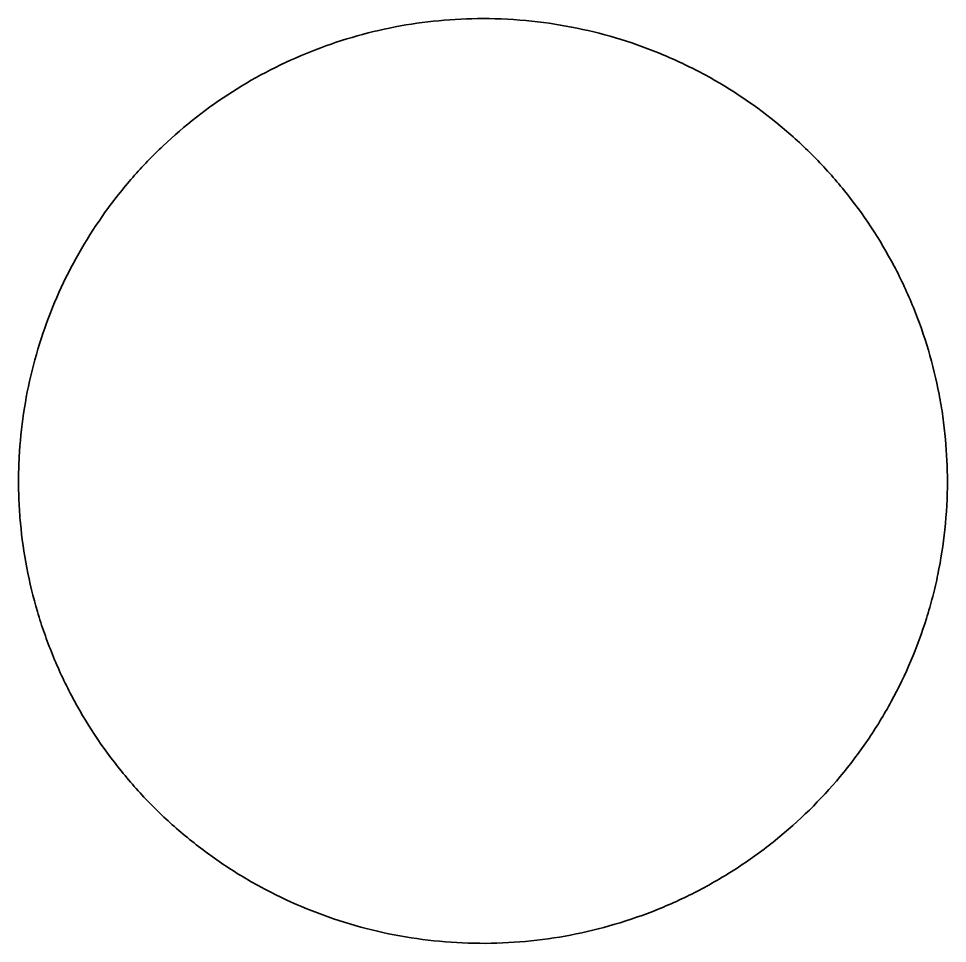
# Model space of a CAD drawing. Header units: millimetres. Extents: x 0 to 2809, y -1128 to 717.
# Drawn here: x 694.35 to 731.35, y -671.49 to -634.65 of the extents above; entities that cross this region are included whole.
import ezdxf

# ---------------------------------------------------------------- set-up
doc = ezdxf.new("R2010")
doc.units = ezdxf.units.MM
doc.layers.add('Blocks', color=7, linetype='Continuous')
doc.layers.add('Blocks$Inner', color=7, linetype='Continuous', lineweight=25, true_color=0x007f00)
doc.layers.add('Blocks$Outline', color=7, linetype='Continuous', lineweight=35, true_color=0xff3f3f)

# ---------------------------------------------------------------- blocks, each defined once
blk = doc.blocks.new('Balcony Lounge Bench w Arm Top')
at = {"layer": 'Blocks$Inner'}
for points, knots in [([(211.954, 748.418), (211.398, 748.418), (210.841, 748.393), (210.282, 748.342), (209.98, 748.314), (209.677, 748.279), (209.377, 748.237), (209.077, 748.194), (208.779, 748.144), (208.483, 748.087), (207.89, 747.973), (207.307, 747.831), (206.731, 747.66), (206.156, 747.489), (205.588, 747.29), (205.029, 747.063), (204.75, 746.949), (204.472, 746.828), (204.197, 746.7), (203.922, 746.572), (203.648, 746.436), (203.38, 746.295), (202.308, 745.729), (201.305, 745.066), (200.37, 744.307), (199.902, 743.928), (199.452, 743.525), (199.019, 743.097), (198.803, 742.882), (198.591, 742.663), (198.386, 742.439), (198.181, 742.215), (197.983, 741.987), (197.79, 741.755), (197.02, 740.826), (196.345, 739.829), (195.768, 738.764), (195.479, 738.232), (195.214, 737.679), (194.978, 737.12), (194.743, 736.56), (194.536, 735.993), (194.358, 735.417), (194.001, 734.267), (193.756, 733.084), (193.627, 731.869)], [244.843465, 244.843465, 244.843465, 244.843465, 247.293494, 247.293494, 247.293494, 248.628593, 248.628593, 248.628593, 249.95699, 249.95699, 249.95699, 252.599198, 252.599198, 252.599198, 255.242162, 255.242162, 255.242162, 256.571519, 256.571519, 256.571519, 257.906477, 257.906477, 257.906477, 263.202256, 263.202256, 263.202256, 265.856897, 265.856897, 265.856897, 267.19141, 267.19141, 267.19141, 268.517938, 268.517938, 268.517938, 273.810081, 273.810081, 273.810081, 276.476196, 276.476196, 276.476196, 279.123364, 279.123364, 279.123364, 284.428185, 284.428185, 284.428185, 284.428185]), ([(230.252, 727.965), (230.316, 728.571), (230.35, 729.18), (230.355, 729.79), (230.359, 730.399), (230.333, 731.007), (230.278, 731.613), (230.167, 732.821), (229.941, 734.006), (229.598, 735.169), (229.427, 735.751), (229.225, 736.331), (228.997, 736.894), (228.77, 737.455), (228.516, 738.003), (228.235, 738.538), (227.955, 739.073), (227.65, 739.592), (227.32, 740.096), (226.987, 740.604), (226.63, 741.095), (226.249, 741.567), (225.489, 742.51), (224.645, 743.369), (223.717, 744.144), (223.254, 744.531), (222.774, 744.894), (222.276, 745.233), (222.025, 745.404), (221.77, 745.569), (221.511, 745.727), (221.253, 745.885), (220.991, 746.036), (220.725, 746.181), (219.668, 746.757), (218.565, 747.225), (217.417, 747.584), (217.129, 747.674), (216.839, 747.757), (216.548, 747.832), (216.255, 747.908), (215.959, 747.977), (215.663, 748.038), (215.073, 748.16), (214.479, 748.253), (213.88, 748.317), (213.24, 748.384), (212.598, 748.418), (211.954, 748.418)], [213.766707, 213.766707, 213.766707, 213.766707, 215.596551, 215.596551, 215.596551, 217.422618, 217.422618, 217.422618, 221.055438, 221.055438, 221.055438, 222.885379, 222.885379, 222.885379, 224.70135, 224.70135, 224.70135, 226.513337, 226.513337, 226.513337, 228.338755, 228.338755, 228.338755, 231.977081, 231.977081, 231.977081, 233.793999, 233.793999, 233.793999, 234.709458, 234.709458, 234.709458, 235.622139, 235.622139, 235.622139, 239.251825, 239.251825, 239.251825, 240.162239, 240.162239, 240.162239, 241.077814, 241.077814, 241.077814, 242.897339, 242.897339, 242.897339, 244.843465, 244.843465, 244.843465, 244.843465]), ([(193.525, 729.918), (193.525, 728.738), (193.636, 727.57), (193.969, 725.838), (194.108, 725.263), (194.437, 724.138), (194.628, 723.587), (195.274, 721.966), (195.805, 720.927), (197.073, 718.941), (197.792, 718.022), (198.99, 716.756), (199.409, 716.353), (200.289, 715.583), (200.752, 715.216), (202.178, 714.191), (203.181, 713.607), (204.763, 712.874), (205.304, 712.654), (206.412, 712.265), (206.974, 712.097), (208.669, 711.677), (209.816, 711.506), (211.305, 711.427), (211.632, 711.418), (211.959, 711.418)], [144.169109, 144.169109, 144.169109, 144.169109, 149.295618, 149.295618, 151.858872, 151.858872, 154.422126, 154.422126, 159.548634, 159.548634, 164.675143, 164.675143, 167.238397, 167.238397, 169.801651, 169.801651, 174.92816, 174.92816, 177.491414, 177.491414, 180.054668, 180.054668, 185.181177, 185.181177, 186.611449, 186.611449, 186.611449, 186.611449]), ([(211.959, 711.418), (212.211, 711.418), (212.464, 711.424), (212.716, 711.434), (213.017, 711.447), (213.317, 711.467), (213.617, 711.494), (214.814, 711.603), (215.989, 711.828), (217.143, 712.169), (217.433, 712.255), (217.72, 712.348), (218.005, 712.448), (218.291, 712.547), (218.575, 712.655), (218.855, 712.769), (219.413, 712.996), (219.958, 713.249), (220.49, 713.53), (221.559, 714.092), (222.562, 714.754), (223.501, 715.515), (223.972, 715.896), (224.423, 716.301), (224.854, 716.726), (225.282, 717.149), (225.689, 717.593), (226.074, 718.056), (226.459, 718.52), (226.822, 719.002), (227.161, 719.502), (227.501, 720.004), (227.819, 720.528), (228.109, 721.061), (228.686, 722.125), (229.155, 723.236), (229.515, 724.393), (229.696, 724.973), (229.848, 725.563), (229.971, 726.158), (230.094, 726.756), (230.188, 727.358), (230.252, 727.965)], [186.611449, 186.611449, 186.611449, 186.611449, 187.374404, 187.374404, 187.374404, 188.284753, 188.284753, 188.284753, 191.914034, 191.914034, 191.914034, 192.826587, 192.826587, 192.826587, 193.741909, 193.741909, 193.741909, 195.558534, 195.558534, 195.558534, 199.196217, 199.196217, 199.196217, 201.021321, 201.021321, 201.021321, 202.833015, 202.833015, 202.833015, 204.648719, 204.648719, 204.648719, 206.478426, 206.478426, 206.478426, 210.11091, 210.11091, 210.11091, 211.936891, 211.936891, 211.936891, 213.766707, 213.766707, 213.766707, 213.766707])]:
    blk.add_open_spline(points, degree=3, knots=knots, dxfattribs=at)
blk.add_open_spline([(193.627, 731.869), (193.559, 731.216), (193.525, 730.566), (193.525, 729.918)], degree=3, dxfattribs=at)
at = {"layer": 'Blocks$Outline'}
blk.add_open_spline([(193.525, 729.918), (193.525, 730.566), (193.559, 731.216), (193.627, 731.869), (193.756, 733.084), (194.001, 734.267), (194.358, 735.417), (194.536, 735.993), (194.743, 736.56), (194.978, 737.12), (195.214, 737.679), (195.479, 738.232), (195.768, 738.764), (196.345, 739.829), (197.02, 740.826), (197.79, 741.755), (197.983, 741.987), (198.181, 742.215), (198.386, 742.439), (198.591, 742.663), (198.803, 742.882), (199.019, 743.097), (199.452, 743.525), (199.902, 743.928), (200.37, 744.307), (201.305, 745.066), (202.308, 745.729), (203.38, 746.295), (203.648, 746.436), (203.922, 746.572), (204.197, 746.7), (204.472, 746.828), (204.75, 746.949), (205.029, 747.063), (205.588, 747.29), (206.156, 747.489), (206.731, 747.66), (207.307, 747.831), (207.89, 747.973), (208.483, 748.087), (208.779, 748.144), (209.077, 748.194), (209.377, 748.237), (209.677, 748.279), (209.98, 748.314), (210.282, 748.342), (210.841, 748.393), (211.398, 748.418), (211.954, 748.418), (212.598, 748.418), (213.24, 748.384), (213.88, 748.317), (214.479, 748.253), (215.073, 748.16), (215.663, 748.038), (215.959, 747.977), (216.255, 747.908), (216.548, 747.832), (216.839, 747.757), (217.129, 747.674), (217.417, 747.584), (218.565, 747.225), (219.668, 746.757), (220.725, 746.181), (220.991, 746.036), (221.253, 745.885), (221.511, 745.727), (221.77, 745.569), (222.025, 745.404), (222.276, 745.233), (222.774, 744.894), (223.254, 744.531), (223.717, 744.144), (224.645, 743.369), (225.489, 742.51), (226.249, 741.567), (226.63, 741.095), (226.987, 740.604), (227.32, 740.096), (227.65, 739.592), (227.955, 739.073), (228.235, 738.538), (228.516, 738.003), (228.77, 737.455), (228.997, 736.894), (229.225, 736.331), (229.427, 735.751), (229.598, 735.169), (229.941, 734.006), (230.167, 732.821), (230.278, 731.613), (230.333, 731.007), (230.359, 730.399), (230.355, 729.79), (230.35, 729.18), (230.316, 728.571), (230.252, 727.965), (230.188, 727.358), (230.094, 726.756), (229.971, 726.158), (229.848, 725.563), (229.696, 724.973), (229.515, 724.393), (229.155, 723.236), (228.686, 722.125), (228.109, 721.061), (227.819, 720.528), (227.501, 720.004), (227.161, 719.502), (226.822, 719.002), (226.459, 718.52), (226.074, 718.056), (225.689, 717.593), (225.282, 717.149), (224.854, 716.726), (224.423, 716.301), (223.972, 715.896), (223.501, 715.515), (222.562, 714.754), (221.559, 714.092), (220.49, 713.53), (219.958, 713.249), (219.413, 712.996), (218.855, 712.769), (218.575, 712.655), (218.291, 712.547), (218.005, 712.448), (217.72, 712.348), (217.433, 712.255), (217.143, 712.169), (215.989, 711.828), (214.814, 711.603), (213.617, 711.494), (213.317, 711.467), (213.017, 711.447), (212.716, 711.434), (212.464, 711.424), (212.211, 711.418), (211.959, 711.418), (211.632, 711.418), (211.305, 711.427), (209.816, 711.506), (208.669, 711.677), (206.974, 712.097), (206.412, 712.265), (205.304, 712.654), (204.763, 712.874), (203.181, 713.607), (202.178, 714.191), (200.752, 715.216), (200.289, 715.583), (199.409, 716.353), (198.99, 716.756), (197.792, 718.022), (197.073, 718.941), (195.805, 720.927), (195.274, 721.966), (194.628, 723.587), (194.437, 724.138), (194.108, 725.263), (193.969, 725.838), (193.636, 727.57), (193.525, 728.738), (193.525, 729.918)], degree=3, knots=[-286.383202, -286.383202, -286.383202, -286.383202, -284.428185, -284.428185, -284.428185, -279.123364, -279.123364, -279.123364, -276.476196, -276.476196, -276.476196, -273.810081, -273.810081, -273.810081, -268.517938, -268.517938, -268.517938, -267.19141, -267.19141, -267.19141, -265.856897, -265.856897, -265.856897, -263.202256, -263.202256, -263.202256, -257.906477, -257.906477, -257.906477, -256.571519, -256.571519, -256.571519, -255.242162, -255.242162, -255.242162, -252.599198, -252.599198, -252.599198, -249.95699, -249.95699, -249.95699, -248.628593, -248.628593, -248.628593, -247.293494, -247.293494, -247.293494, -244.843465, -244.843465, -244.843465, -242.897339, -242.897339, -242.897339, -241.077814, -241.077814, -241.077814, -240.162239, -240.162239, -240.162239, -239.251825, -239.251825, -239.251825, -235.622139, -235.622139, -235.622139, -234.709458, -234.709458, -234.709458, -233.793999, -233.793999, -233.793999, -231.977081, -231.977081, -231.977081, -228.338755, -228.338755, -228.338755, -226.513337, -226.513337, -226.513337, -224.70135, -224.70135, -224.70135, -222.885379, -222.885379, -222.885379, -221.055438, -221.055438, -221.055438, -217.422618, -217.422618, -217.422618, -215.596551, -215.596551, -215.596551, -213.766707, -213.766707, -213.766707, -211.936891, -211.936891, -211.936891, -210.11091, -210.11091, -210.11091, -206.478426, -206.478426, -206.478426, -204.648719, -204.648719, -204.648719, -202.833015, -202.833015, -202.833015, -201.021321, -201.021321, -201.021321, -199.196217, -199.196217, -199.196217, -195.558534, -195.558534, -195.558534, -193.741909, -193.741909, -193.741909, -192.826587, -192.826587, -192.826587, -191.914034, -191.914034, -191.914034, -188.284753, -188.284753, -188.284753, -187.374404, -187.374404, -187.374404, -186.611449, -186.611449, -186.611449, -185.181177, -185.181177, -180.054668, -180.054668, -177.491414, -177.491414, -174.92816, -174.92816, -169.801651, -169.801651, -167.238397, -167.238397, -164.675143, -164.675143, -159.548634, -159.548634, -154.422126, -154.422126, -151.858872, -151.858872, -149.295618, -149.295618, -144.169109, -144.169109, -144.169109, -144.169109], dxfattribs=at)

msp = doc.modelspace()

# ---------------------------------------------------------------- block references
at = {"layer": 'Blocks', "rotation": 270.0000000000016}
msp.add_blockref('Balcony Lounge Bench w Arm Top', (-17.069, -441.128), dxfattribs=at)

doc.saveas('drawing.dxf')
